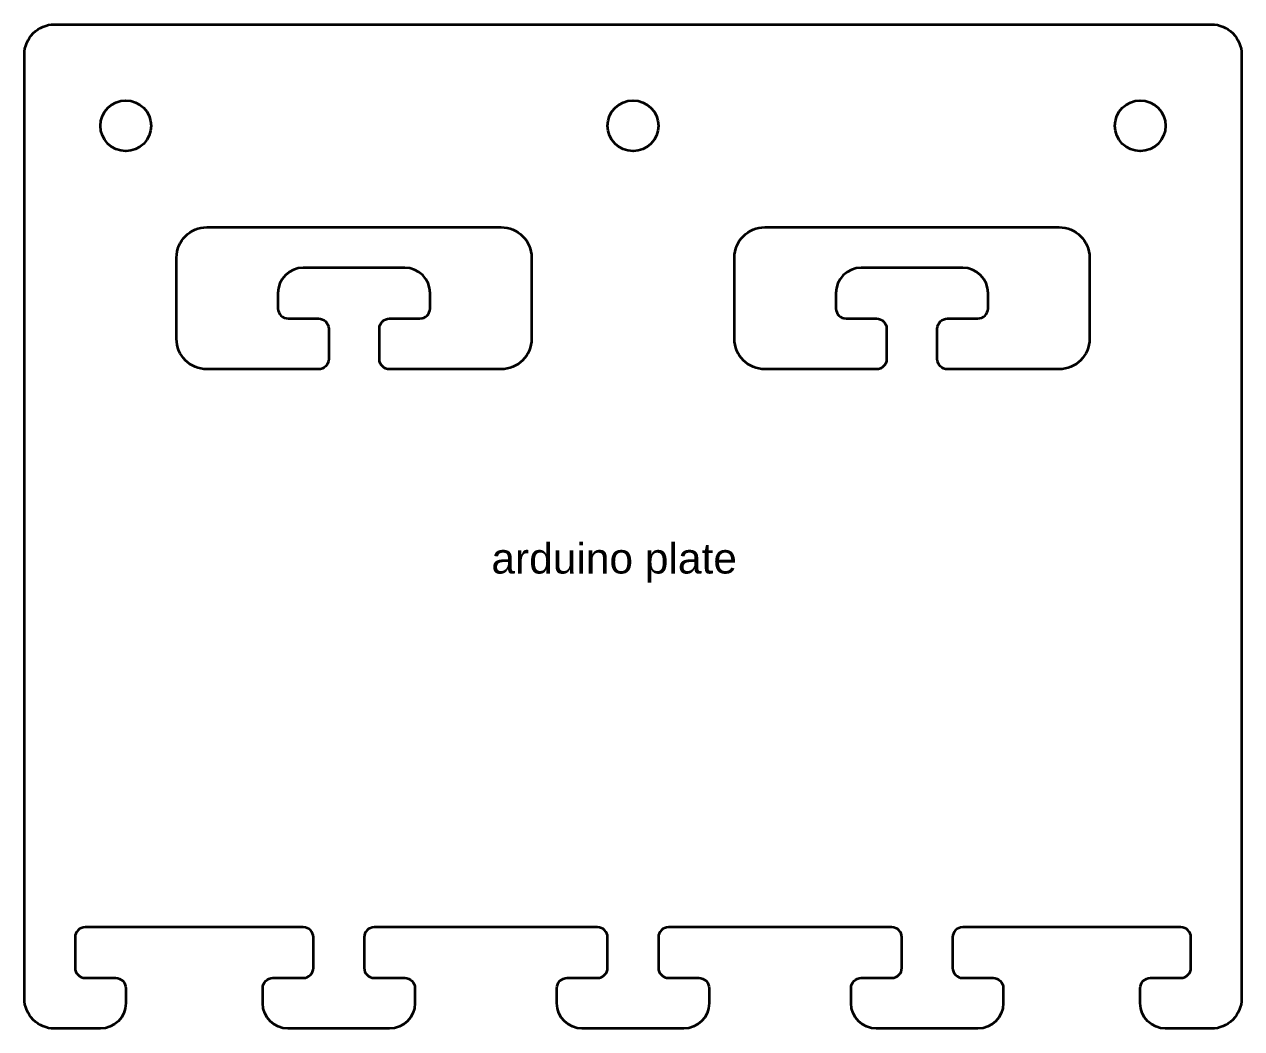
# Model space of a CAD drawing. Header units: millimetres. Extents: x -145 to 145, y 8 to 206.
# Drawn here: x -138.6 to -18.6, y 8.2 to 107.2 of the extents above; entities that cross this region are included whole.
import ezdxf

# ---------------------------------------------------------------- set-up
doc = ezdxf.new("R2010")
doc.units = ezdxf.units.MM
doc.layers.add('cut', color=178, linetype='Continuous', true_color=0x000000)
doc.layers.add('text', color=178, linetype='Continuous', true_color=0x000000)
doc.styles.add('Helvetica Neue Regular', font='')
doc.styles.get('Helvetica Neue Regular').set_extended_font_data('Helvetica Neue')

msp = doc.modelspace()

# ---------------------------------------------------------------- linework, layer by layer
at = {"layer": 'cut', "color": 178, "lineweight": 35, "true_color": 0x000000}
for points, knots in [([(-18.61, 104.22), (-18.61, 105.88), (-19.95, 107.22), (-21.61, 107.22), (-59.61, 107.22), (-97.61, 107.22), (-135.61, 107.22), (-137.27, 107.22), (-138.61, 105.88), (-138.61, 104.22), (-138.61, 76.22), (-138.61, 48.22), (-138.61, 20.22), (-138.61, 17.22), (-138.61, 14.22), (-138.61, 11.22), (-138.61, 9.56), (-137.27, 8.22), (-135.61, 8.22), (-134.11, 8.22), (-132.61, 8.22), (-131.11, 8.22), (-129.73, 8.22), (-128.61, 9.34), (-128.61, 10.72), (-128.61, 11.22), (-128.61, 11.72), (-128.61, 12.22), (-128.61, 12.77), (-129.06, 13.22), (-129.61, 13.22), (-130.61, 13.22), (-131.61, 13.22), (-132.61, 13.22), (-133.16, 13.22), (-133.61, 13.67), (-133.61, 14.22), (-133.61, 15.22), (-133.61, 16.22), (-133.61, 17.22), (-133.61, 17.77), (-133.16, 18.22), (-132.61, 18.22), (-125.44, 18.22), (-118.28, 18.22), (-111.11, 18.22), (-110.56, 18.22), (-110.11, 17.77), (-110.11, 17.22), (-110.11, 16.22), (-110.11, 15.22), (-110.11, 14.22), (-110.11, 13.67), (-110.56, 13.22), (-111.11, 13.22), (-112.11, 13.22), (-113.11, 13.22), (-114.11, 13.22), (-114.66, 13.22), (-115.11, 12.77), (-115.11, 12.22), (-115.11, 11.72), (-115.11, 11.22), (-115.11, 10.72), (-115.11, 9.34), (-113.99, 8.22), (-112.61, 8.22), (-109.28, 8.22), (-105.94, 8.22), (-102.61, 8.22), (-101.23, 8.22), (-100.11, 9.34), (-100.11, 10.72), (-100.11, 11.22), (-100.11, 11.72), (-100.11, 12.22), (-100.11, 12.77), (-100.56, 13.22), (-101.11, 13.22), (-102.11, 13.22), (-103.11, 13.22), (-104.11, 13.22), (-104.66, 13.22), (-105.11, 13.67), (-105.11, 14.22), (-105.11, 15.22), (-105.11, 16.22), (-105.11, 17.22), (-105.11, 17.77), (-104.66, 18.22), (-104.11, 18.22), (-96.78, 18.22), (-89.44, 18.22), (-82.11, 18.22), (-81.56, 18.22), (-81.11, 17.77), (-81.11, 17.22), (-81.11, 16.22), (-81.11, 15.22), (-81.11, 14.22), (-81.11, 13.67), (-81.56, 13.22), (-82.11, 13.22), (-83.11, 13.22), (-84.11, 13.22), (-85.11, 13.22), (-85.66, 13.22), (-86.11, 12.77), (-86.11, 12.22), (-86.11, 11.72), (-86.11, 11.22), (-86.11, 10.72), (-86.11, 9.34), (-84.99, 8.22), (-83.61, 8.22), (-80.28, 8.22), (-76.94, 8.22), (-73.61, 8.22), (-72.23, 8.22), (-71.11, 9.34), (-71.11, 10.72), (-71.11, 11.22), (-71.11, 11.72), (-71.11, 12.22), (-71.11, 12.77), (-71.56, 13.22), (-72.11, 13.22), (-73.11, 13.22), (-74.11, 13.22), (-75.11, 13.22), (-75.66, 13.22), (-76.11, 13.67), (-76.11, 14.22), (-76.11, 15.22), (-76.11, 16.22), (-76.11, 17.22), (-76.11, 17.77), (-75.66, 18.22), (-75.11, 18.22), (-67.78, 18.22), (-60.44, 18.22), (-53.11, 18.22), (-52.56, 18.22), (-52.11, 17.77), (-52.11, 17.22), (-52.11, 16.22), (-52.11, 15.22), (-52.11, 14.22), (-52.11, 13.67), (-52.56, 13.22), (-53.11, 13.22), (-54.11, 13.22), (-55.11, 13.22), (-56.11, 13.22), (-56.66, 13.22), (-57.11, 12.77), (-57.11, 12.22), (-57.11, 11.72), (-57.11, 11.22), (-57.11, 10.72), (-57.11, 9.34), (-55.99, 8.22), (-54.61, 8.22), (-51.28, 8.22), (-47.94, 8.22), (-44.61, 8.22), (-43.23, 8.22), (-42.11, 9.34), (-42.11, 10.72), (-42.11, 11.22), (-42.11, 11.72), (-42.11, 12.22), (-42.11, 12.77), (-42.56, 13.22), (-43.11, 13.22), (-44.11, 13.22), (-45.11, 13.22), (-46.11, 13.22), (-46.66, 13.22), (-47.11, 13.67), (-47.11, 14.22), (-47.11, 15.22), (-47.11, 16.22), (-47.11, 17.22), (-47.11, 17.77), (-46.66, 18.22), (-46.11, 18.22), (-38.94, 18.22), (-31.78, 18.22), (-24.61, 18.22), (-24.06, 18.22), (-23.61, 17.77), (-23.61, 17.22), (-23.61, 16.22), (-23.61, 15.22), (-23.61, 14.22), (-23.61, 13.67), (-24.06, 13.22), (-24.61, 13.22), (-25.61, 13.22), (-26.61, 13.22), (-27.61, 13.22), (-28.16, 13.22), (-28.61, 12.77), (-28.61, 12.22), (-28.61, 11.72), (-28.61, 11.22), (-28.61, 10.72), (-28.61, 9.34), (-27.49, 8.22), (-26.11, 8.22), (-24.61, 8.22), (-23.11, 8.22), (-21.61, 8.22), (-19.95, 8.22), (-18.61, 9.56), (-18.61, 11.22), (-18.61, 17.55), (-18.61, 23.89), (-18.61, 30.22), (-18.61, 54.89), (-18.61, 79.55), (-18.61, 104.22)], [0, 0, 0, 0, 1, 1, 1, 2, 2, 2, 3, 3, 3, 4, 4, 4, 5, 5, 5, 6, 6, 6, 7, 7, 7, 8, 8, 8, 9, 9, 9, 10, 10, 10, 11, 11, 11, 12, 12, 12, 13, 13, 13, 14, 14, 14, 15, 15, 15, 16, 16, 16, 17, 17, 17, 18, 18, 18, 19, 19, 19, 20, 20, 20, 21, 21, 21, 22, 22, 22, 23, 23, 23, 24, 24, 24, 25, 25, 25, 26, 26, 26, 27, 27, 27, 28, 28, 28, 29, 29, 29, 30, 30, 30, 31, 31, 31, 32, 32, 32, 33, 33, 33, 34, 34, 34, 35, 35, 35, 36, 36, 36, 37, 37, 37, 38, 38, 38, 39, 39, 39, 40, 40, 40, 41, 41, 41, 42, 42, 42, 43, 43, 43, 44, 44, 44, 45, 45, 45, 46, 46, 46, 47, 47, 47, 48, 48, 48, 49, 49, 49, 50, 50, 50, 51, 51, 51, 52, 52, 52, 53, 53, 53, 54, 54, 54, 55, 55, 55, 56, 56, 56, 57, 57, 57, 58, 58, 58, 59, 59, 59, 60, 60, 60, 61, 61, 61, 62, 62, 62, 63, 63, 63, 64, 64, 64, 65, 65, 65, 66, 66, 66, 67, 67, 67, 68, 68, 68, 69, 69, 69, 70, 70, 70, 71, 71, 71, 72, 72, 72, 73, 73, 73, 74, 74, 74, 74]), ([(-126.11, 97.22), (-126.11, 98.6), (-127.23, 99.72), (-128.61, 99.72), (-129.99, 99.72), (-131.11, 98.6), (-131.11, 97.22), (-131.11, 95.84), (-129.99, 94.72), (-128.61, 94.72), (-127.23, 94.72), (-126.11, 95.84), (-126.11, 97.22)], [0, 0, 0, 0, 1, 1, 1, 2, 2, 2, 3, 3, 3, 4, 4, 4, 4]), ([(-76.11, 97.22), (-76.11, 98.6), (-77.23, 99.72), (-78.61, 99.72), (-79.99, 99.72), (-81.11, 98.6), (-81.11, 97.22), (-81.11, 95.84), (-79.99, 94.72), (-78.61, 94.72), (-77.23, 94.72), (-76.11, 95.84), (-76.11, 97.22)], [0, 0, 0, 0, 1, 1, 1, 2, 2, 2, 3, 3, 3, 4, 4, 4, 4]), ([(-26.11, 97.22), (-26.11, 98.6), (-27.23, 99.72), (-28.61, 99.72), (-29.99, 99.72), (-31.11, 98.6), (-31.11, 97.22), (-31.11, 95.84), (-29.99, 94.72), (-28.61, 94.72), (-27.23, 94.72), (-26.11, 95.84), (-26.11, 97.22)], [0, 0, 0, 0, 1, 1, 1, 2, 2, 2, 3, 3, 3, 4, 4, 4, 4]), ([(-120.61, 87.22), (-122.27, 87.22), (-123.61, 85.88), (-123.61, 84.22), (-123.61, 81.55), (-123.61, 78.89), (-123.61, 76.22), (-123.61, 74.56), (-122.27, 73.22), (-120.61, 73.22), (-116.94, 73.22), (-113.28, 73.22), (-109.61, 73.22), (-109.06, 73.22), (-108.61, 73.67), (-108.61, 74.22), (-108.61, 75.22), (-108.61, 76.22), (-108.61, 77.22), (-108.61, 77.77), (-109.06, 78.22), (-109.61, 78.22), (-110.61, 78.22), (-111.61, 78.22), (-112.61, 78.22), (-113.16, 78.22), (-113.61, 78.67), (-113.61, 79.22), (-113.61, 79.72), (-113.61, 80.22), (-113.61, 80.72), (-113.61, 82.1), (-112.49, 83.22), (-111.11, 83.22), (-107.78, 83.22), (-104.44, 83.22), (-101.11, 83.22), (-99.73, 83.22), (-98.61, 82.1), (-98.61, 80.72), (-98.61, 80.22), (-98.61, 79.72), (-98.61, 79.22), (-98.61, 78.67), (-99.06, 78.22), (-99.61, 78.22), (-100.61, 78.22), (-101.61, 78.22), (-102.61, 78.22), (-103.16, 78.22), (-103.61, 77.77), (-103.61, 77.22), (-103.61, 76.22), (-103.61, 75.22), (-103.61, 74.22), (-103.61, 73.67), (-103.16, 73.22), (-102.61, 73.22), (-98.94, 73.22), (-95.28, 73.22), (-91.61, 73.22), (-89.95, 73.22), (-88.61, 74.56), (-88.61, 76.22), (-88.61, 78.89), (-88.61, 81.55), (-88.61, 84.22), (-88.61, 85.88), (-89.95, 87.22), (-91.61, 87.22), (-101.28, 87.22), (-110.94, 87.22), (-120.61, 87.22)], [0, 0, 0, 0, 1, 1, 1, 2, 2, 2, 3, 3, 3, 4, 4, 4, 5, 5, 5, 6, 6, 6, 7, 7, 7, 8, 8, 8, 9, 9, 9, 10, 10, 10, 11, 11, 11, 12, 12, 12, 13, 13, 13, 14, 14, 14, 15, 15, 15, 16, 16, 16, 17, 17, 17, 18, 18, 18, 19, 19, 19, 20, 20, 20, 21, 21, 21, 22, 22, 22, 23, 23, 23, 24, 24, 24, 24]), ([(-65.61, 87.22), (-67.27, 87.22), (-68.61, 85.88), (-68.61, 84.22), (-68.61, 81.55), (-68.61, 78.89), (-68.61, 76.22), (-68.61, 74.56), (-67.27, 73.22), (-65.61, 73.22), (-61.94, 73.22), (-58.28, 73.22), (-54.61, 73.22), (-54.06, 73.22), (-53.61, 73.67), (-53.61, 74.22), (-53.61, 75.22), (-53.61, 76.22), (-53.61, 77.22), (-53.61, 77.77), (-54.06, 78.22), (-54.61, 78.22), (-55.61, 78.22), (-56.61, 78.22), (-57.61, 78.22), (-58.16, 78.22), (-58.61, 78.67), (-58.61, 79.22), (-58.61, 79.72), (-58.61, 80.22), (-58.61, 80.72), (-58.61, 82.1), (-57.49, 83.22), (-56.11, 83.22), (-52.78, 83.22), (-49.44, 83.22), (-46.11, 83.22), (-44.73, 83.22), (-43.61, 82.1), (-43.61, 80.72), (-43.61, 80.22), (-43.61, 79.72), (-43.61, 79.22), (-43.61, 78.67), (-44.06, 78.22), (-44.61, 78.22), (-45.61, 78.22), (-46.61, 78.22), (-47.61, 78.22), (-48.16, 78.22), (-48.61, 77.77), (-48.61, 77.22), (-48.61, 76.22), (-48.61, 75.22), (-48.61, 74.22), (-48.61, 73.67), (-48.16, 73.22), (-47.61, 73.22), (-43.94, 73.22), (-40.28, 73.22), (-36.61, 73.22), (-34.95, 73.22), (-33.61, 74.56), (-33.61, 76.22), (-33.61, 78.89), (-33.61, 81.55), (-33.61, 84.22), (-33.61, 85.88), (-34.95, 87.22), (-36.61, 87.22), (-46.28, 87.22), (-55.94, 87.22), (-65.61, 87.22)], [0, 0, 0, 0, 1, 1, 1, 2, 2, 2, 3, 3, 3, 4, 4, 4, 5, 5, 5, 6, 6, 6, 7, 7, 7, 8, 8, 8, 9, 9, 9, 10, 10, 10, 11, 11, 11, 12, 12, 12, 13, 13, 13, 14, 14, 14, 15, 15, 15, 16, 16, 16, 17, 17, 17, 18, 18, 18, 19, 19, 19, 20, 20, 20, 21, 21, 21, 22, 22, 22, 23, 23, 23, 24, 24, 24, 24])]:
    msp.add_open_spline(points, degree=3, knots=knots, dxfattribs=at)

# ---------------------------------------------------------------- texts
at = {"layer": 'text', "color": 5, "true_color": 0x0000ff, "insert": (-92.57, 52.18), "char_height": 2.9972, "width": 54.8668, "attachment_point": 7, "style": 'Helvetica Neue Regular'}
msp.add_mtext('arduino plate', dxfattribs=at)

doc.saveas('drawing.dxf')
